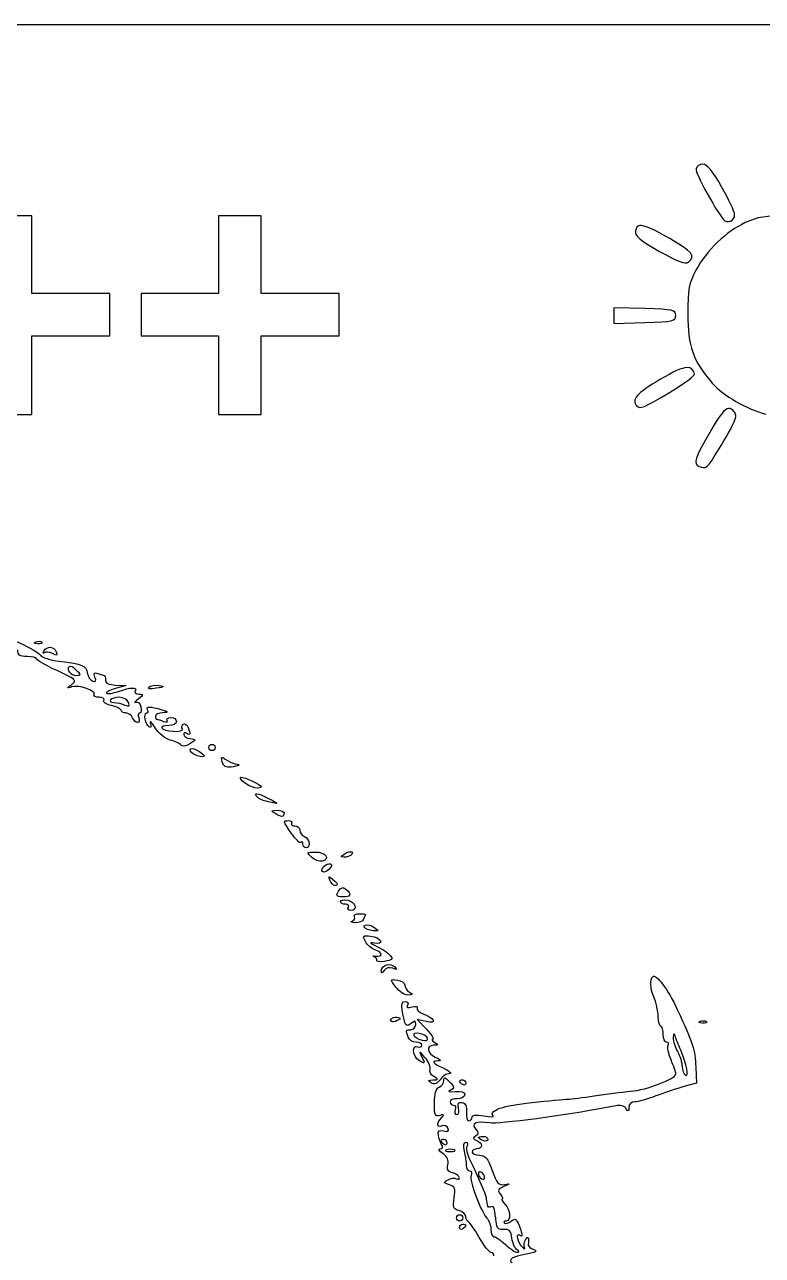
# Model space of a CAD drawing. Extents: x 100 to 384, y 603 to 745.
# Drawn here: x 277.6 to 319.8, y 674.3 to 744.8 of the extents above; entities that cross this region are included whole.
import ezdxf

# ---------------------------------------------------------------- set-up
doc = ezdxf.new("R2010")
doc.units = 0
doc.layers.add('Layer_1', color=7, linetype='CONTINUOUS')

msp = doc.modelspace()

# ---------------------------------------------------------------- linework, layer by layer
at = {"layer": 'Layer_1', "color": 7}
for points in [[(258.537064, 744.782706), (366.877106, 744.782706)], [(312.848135, 733.280777), (312.848022, 733.280805)], [(311.28942, 728.571336), (311.28942, 728.126025), (311.28942, 727.680713), (313.06629, 727.730518)], [(313.06629, 728.521529), (311.28942, 728.571336)], [(278.307513, 709.336454), (278.307258, 709.336879)], [(279.148808, 708.773641), (279.149686, 708.773641)], [(280.104395, 708.022349), (280.103715, 708.022327)], [(282.773412, 706.970466), (283.356839, 706.953742), (282.753711, 706.780091)], [(285.094942, 706.787889), (285.09429, 706.787861)], [(282.982343, 706.270482), (282.981419, 706.270575)], [(284.15588, 705.37072), (284.146696, 705.372894)], [(287.010737, 703.605594), (287.012948, 703.605858)], [(287.742501, 702.862217), (287.743606, 702.86214)], [(291.610205, 700.261359), (291.609921, 700.261359)], [(292.28332, 699.451033), (292.282696, 699.451033)], [(293.672778, 697.653011), (293.674167, 697.652915)], [(294.60549, 696.892158), (294.604299, 696.892113)], [(294.99086, 696.422951), (294.991115, 696.422917)], [(295.766929, 694.844229), (295.765824, 694.844195)], [(296.234589, 694.062139), (296.233824, 694.062162)], [(296.964482, 693.568276), (296.963206, 693.568417)], [(297.353367, 692.940472), (297.353962, 692.940586)], [(298.174224, 691.15371), (298.173827, 691.153311)], [(298.634683, 690.755706), (298.635449, 690.756245)], [(299.504409, 689.222985), (299.505487, 689.223027)], [(300.551216, 687.706379), (300.042454, 687.827843), (300.569754, 687.264883)], [(316.366809, 687.612557), (316.366554, 687.613011)], [(315.130195, 686.07271), (315.130479, 686.072665)], [(315.991049, 685.103134), (316.030734, 684.17676), (315.30702, 683.982587)], [(301.892797, 684.731744), (301.894554, 684.730905)], [(301.704123, 680.356616), (301.703726, 680.356616)], [(305.465499, 675.303528), (305.465641, 675.303783)]]:
    msp.add_lwpolyline(points, dxfattribs=at)
for points in [[(316.397339, 736.790485)], [(275.526726, 733.844665), (275.526726, 729.394472), (271.101433, 729.394472), (271.101433, 726.956972), (275.526726, 726.956972), (275.526726, 722.456972), (277.964223, 722.456972), (277.964223, 726.956972), (282.439324, 726.956972), (282.439324, 729.394472), (277.964223, 729.394472), (277.964223, 733.844665)], [(288.661975, 733.844665), (288.661975, 729.394472), (284.236696, 729.394472), (284.236696, 726.956972), (288.661975, 726.956972), (288.661975, 722.456972), (291.099487, 722.456972), (291.099487, 726.956972), (295.57457, 726.956972), (295.57457, 729.394472), (291.099487, 729.394472), (291.099487, 733.844665)], [(315.489118, 725.149329)], [(317.878299, 722.811444)], [(288.28715, 703.218472)], [(289.507039, 702.293553)], [(290.882806, 701.069734)], [(296.247912, 697.233954)], [(295.309644, 695.498525)], [(298.787386, 687.713417)], [(300.144756, 687.030426)], [(302.647266, 684.097829)], [(301.568797, 680.955829)], [(303.81429, 680.890946)], [(303.722192, 679.070707)], [(302.467833, 676.28795)], [(302.647266, 675.839154)]]:
    msp.add_lwpolyline(points, close=True, dxfattribs=at)
for points in [[(316.007688, 736.516553), (315.963184, 736.285275), (317.031931, 734.307557), (317.563342, 733.638135)], [(316.397339, 736.790465), (316.212236, 736.790465), (316.036687, 736.667186), (316.007688, 736.516553)], [(317.47252, 735.491169), (316.951002, 736.40918), (316.635109, 736.790485), (316.397339, 736.790485)], [(318.215197, 733.906208), (318.212362, 734.062793), (317.878639, 734.776316), (317.47252, 735.491169)], [(317.563342, 733.638135), (317.780476, 733.36462), (318.222397, 733.546406), (318.215197, 733.906208)], [(321.254759, 733.84183), (319.995156, 733.842411), (319.527298, 733.767222), (318.827509, 733.446326)], [(312.539046, 732.967299), (312.497943, 732.680408), (312.770636, 732.448922), (313.914557, 731.802745)], [(312.795298, 733.279306), (312.637408, 733.265133), (312.566258, 733.158096), (312.539046, 732.967299)], [(312.848022, 733.280805), (312.831014, 733.281347), (312.811739, 733.28082), (312.795298, 733.279306)], [(314.496085, 732.5337), (313.618762, 733.035677), (313.123493, 733.272647), (312.848135, 733.280777)], [(318.827509, 733.446326), (317.736113, 732.945849), (316.594743, 731.847124), (316.000375, 730.726112)], [(315.568346, 731.186048), (315.994677, 731.539877), (315.795118, 731.790465), (314.496085, 732.5337)], [(313.914557, 731.802745), (314.988917, 731.195949), (315.397304, 731.044103), (315.568346, 731.186048)], [(316.000375, 730.726112), (315.597203, 729.965687), (315.540879, 729.657244), (315.538923, 728.212436)], [(314.841685, 728.126022), (314.841685, 728.446867), (314.710441, 728.475814), (313.06629, 728.521529)], [(313.06629, 727.730518), (314.710583, 727.776269), (314.841685, 727.805211), (314.841685, 728.126022)], [(315.538923, 728.212436), (315.536683, 726.365299), (315.819553, 725.562309), (316.936403, 724.257363)], [(315.489118, 725.149329), (315.19165, 725.140542), (314.716139, 724.917399), (313.931991, 724.459388)], [(315.92418, 724.793372), (315.843959, 725.034175), (315.720369, 725.156243), (315.489118, 725.149329)], [(313.931991, 724.459388), (312.618387, 723.692072), (312.274772, 723.299746), (312.618047, 722.956456)], [(314.48863, 723.722573), (315.312888, 724.20768), (315.958762, 724.689578), (315.92418, 724.793372)], [(312.618047, 722.956456), (312.813921, 722.760582), (312.943833, 722.813363), (314.48863, 723.722573)], [(316.936403, 724.257363), (317.532019, 723.56152), (318.928309, 722.751506), (320.003773, 722.479037)], [(317.878299, 722.811436), (317.640756, 722.796412), (317.354797, 722.401044), (316.789909, 721.433018)], [(317.252806, 720.388585), (318.285128, 722.087972), (318.401631, 722.364038), (318.193228, 722.615145)], [(318.193228, 722.615145), (318.083811, 722.747041), (317.986299, 722.818247), (317.878299, 722.811444)], [(316.789909, 721.433018), (315.929792, 719.959037), (315.827575, 719.63337), (316.184939, 719.489177)], [(316.184939, 719.489177), (316.583943, 719.328169), (316.63423, 719.370292), (317.252806, 720.388585)], [(275.82717, 709.859293), (276.331708, 709.859293), (278.270776, 708.987725), (278.465006, 708.673629)], [(277.701267, 708.604702), (277.271365, 708.604702), (277.162656, 708.681889), (277.162656, 708.987121)], [(278.307258, 709.336879), (278.096927, 709.345667), (278.056392, 709.387988), (278.197841, 709.445333)], [(278.197841, 709.445333), (278.328801, 709.497122), (278.482439, 709.490886), (278.541938, 709.430876)], [(278.541938, 709.430876), (278.600615, 709.371292), (278.496584, 709.328659), (278.307513, 709.336454)], [(278.67613, 708.822822), (278.598745, 708.752353), (278.592792, 708.795326), (278.661957, 708.918803)], [(278.661957, 708.918803), (278.839973, 709.228451), (279.24819, 709.200397), (279.375012, 708.869622)], [(279.149686, 708.773641), (278.967135, 708.871153), (278.75431, 708.89332), (278.67613, 708.822822)], [(279.375012, 708.869622), (279.458351, 708.651609), (279.413847, 708.63205), (279.148808, 708.773641)], [(278.240134, 708.470056), (278.240134, 708.544125), (277.998622, 708.604702), (277.701267, 708.604702)], [(279.414272, 707.799648), (278.768653, 708.094318), (278.240247, 708.396001), (278.240134, 708.470056)], [(278.465006, 708.673629), (278.53814, 708.554347), (279.023488, 708.402977), (279.5422, 708.337154)], [(279.5422, 708.337154), (280.907053, 708.163929), (281.084786, 708.089547), (281.147233, 707.665516)], [(280.26682, 707.01247), (280.560489, 707.242218), (280.487923, 707.310312), (279.414272, 707.799648)], [(280.103715, 708.022327), (279.927116, 707.845615), (280.198675, 707.527349), (280.525567, 707.527349)], [(280.519897, 707.830841), (280.35322, 707.997858), (280.165992, 708.083946), (280.104395, 708.022349)], [(280.525567, 707.527349), (280.799677, 707.527349), (280.799393, 707.551444), (280.519897, 707.830841)], [(281.147233, 707.665516), (281.178697, 707.455695), (281.316745, 707.246566), (281.456578, 707.200676)], [(281.588956, 707.431048), (281.49853, 707.668081), (281.539633, 707.717982), (281.754499, 707.635057)], [(281.754499, 707.635057), (281.911255, 707.574793), (282.074247, 707.525271), (282.115604, 707.525271)], [(282.115604, 707.525271), (282.157841, 707.525271), (282.189872, 707.403977), (282.189872, 707.25598)], [(280.249812, 706.867364), (279.97145, 706.771638), (279.972584, 706.785925), (280.26682, 707.01247)], [(281.545699, 706.432757), (281.681195, 706.651194), (280.637875, 707.000862), (280.249812, 706.867364)], [(281.456578, 707.200676), (281.63516, 707.141687), (281.675129, 707.209464), (281.588956, 707.431048)], [(282.189872, 707.25598), (282.189872, 707.075186), (282.382061, 706.98136), (282.773412, 706.970466)], [(282.753711, 706.780091), (282.421973, 706.684649), (282.195655, 706.56137), (282.250817, 706.506208)], [(282.925718, 706.606243), (283.638614, 706.854756), (284.041672, 706.863458), (283.895518, 706.627502)], [(285.09429, 706.787861), (284.737635, 706.728759), (284.57005, 706.755093), (284.66966, 706.854759)], [(284.66966, 706.854759), (284.760085, 706.945184), (285.025294, 706.989121), (285.258784, 706.952384)], [(285.258784, 706.952384), (285.618217, 706.895776), (285.592932, 706.870576), (285.094942, 706.787889)], [(281.825762, 706.270728), (281.615431, 706.270728), (281.490565, 706.343635), (281.545699, 706.432757)], [(282.093636, 706.089084), (282.154581, 706.189827), (282.03751, 706.270728), (281.825762, 706.270728)], [(282.531787, 705.797325), (282.2259, 705.858469), (282.03116, 705.988125), (282.093636, 706.089084)], [(282.981419, 706.270575), (282.503186, 706.270575), (282.229671, 705.995048), (282.689082, 705.975928)], [(282.250817, 706.506208), (282.304392, 706.451074), (282.609683, 706.495436), (282.925718, 706.606243)], [(283.512433, 705.9812), (283.452622, 706.140224), (283.212771, 706.270482), (282.982343, 706.270482)], [(284.064463, 706.165398), (283.872274, 706.009946), (283.807928, 705.928195), (283.92103, 705.983839)], [(283.895518, 706.627502), (283.835707, 706.528743), (283.927266, 706.448013), (284.099329, 706.448013)], [(283.92103, 705.983839), (284.034416, 706.039483), (284.166227, 705.924312), (284.218526, 705.727786)], [(284.099329, 706.448013), (284.384211, 706.448013), (284.380809, 706.421367), (284.064463, 706.165398)], [(283.082332, 705.530103), (283.082332, 705.61656), (282.835151, 705.736749), (282.531787, 705.797325)], [(282.689082, 705.975928), (282.854341, 705.969125), (283.132363, 705.902312), (283.306354, 705.827619)], [(283.357293, 705.372894), (283.207056, 705.372894), (283.082332, 705.44359), (283.082332, 705.530103)], [(283.306354, 705.827619), (283.549283, 705.723021), (283.5972, 705.758114), (283.512433, 705.9812)], [(283.735672, 705.103603), (283.680113, 705.251826), (283.508901, 705.372894), (283.357293, 705.372894)], [(284.146696, 705.372894), (284.060806, 705.372894), (284.035294, 705.251599), (284.093688, 705.103603)], [(284.218526, 705.727786), (284.268983, 705.531487), (284.241203, 705.37072), (284.15588, 705.37072)], [(284.715213, 704.552862), (284.484472, 704.695558), (284.342315, 705.372905), (284.543717, 705.372905)], [(284.604378, 705.552395), (284.475118, 705.758842), (284.767087, 705.758842), (285.412309, 705.552395)], [(284.543717, 705.372905), (284.638961, 705.372905), (284.668157, 705.453721), (284.604378, 705.552395)], [(285.457096, 705.390792), (285.23486, 705.380871), (285.053159, 705.292089), (285.053159, 705.193359)], [(285.412309, 705.552395), (285.842891, 705.414433), (285.844706, 705.40797), (285.457096, 705.390792)], [(284.018287, 704.834311), (283.918791, 704.834311), (283.792082, 704.955606), (283.735672, 705.103603)], [(284.093688, 705.103603), (284.149247, 704.955379), (284.116365, 704.834311), (284.018287, 704.834311)], [(285.030425, 704.524884), (284.824913, 704.843167), (284.705858, 704.957984), (284.764252, 704.780116)], [(284.764252, 704.780116), (284.821795, 704.602298), (284.801102, 704.499939), (284.715213, 704.552862)], [(285.053159, 705.193359), (285.053159, 705.094628), (285.087458, 705.013869), (285.127427, 705.013869)], [(285.127427, 705.013869), (285.169663, 705.013869), (285.344561, 704.959812), (285.515915, 704.89351)], [(285.832488, 704.654493), (285.159175, 704.654493), (285.351024, 704.373012), (286.056425, 704.325501)], [(285.515915, 704.89351), (285.697332, 704.824004), (285.784923, 704.845434), (285.724261, 704.944675)], [(285.724261, 704.944675), (285.667002, 705.039126), (285.761112, 705.116228), (285.935443, 705.116228)], [(286.251307, 704.885403), (286.251307, 704.758467), (286.06252, 704.654493), (285.832488, 704.654493)], [(285.935443, 705.116228), (286.109206, 705.116228), (286.251307, 705.012282), (286.251307, 704.885403)], [(286.592088, 704.456036), (286.533694, 704.551507), (286.557789, 704.675353), (286.64708, 704.73094)], [(286.64708, 704.73094), (286.737222, 704.786556), (286.860246, 704.704294), (286.919206, 704.549098)], [(285.902362, 703.82399), (285.622583, 703.892305), (285.238998, 704.20091), (285.030425, 704.524884)], [(286.056425, 704.325501), (286.434935, 704.299139), (286.655301, 704.353564), (286.592088, 704.456036)], [(286.849474, 704.205731), (286.750261, 704.266733), (286.670041, 704.236884), (286.670041, 704.138919)], [(286.670041, 704.138919), (286.670041, 704.041265), (286.83445, 703.935391), (287.036249, 703.903955)], [(286.919206, 704.549098), (287.070009, 704.153429), (287.054702, 704.077727), (286.849474, 704.205731)], [(286.51218, 703.533319), (286.452935, 703.625984), (286.176954, 703.756633), (285.902362, 703.82399)], [(287.012948, 703.605858), (286.783058, 703.463644), (286.577461, 703.43388), (286.51218, 703.533319)], [(287.743606, 702.86214), (287.380233, 702.866109), (286.924847, 703.172735), (287.068876, 703.316784)], [(287.036249, 703.903955), (287.396646, 703.847432), (287.39622, 703.842868), (287.010737, 703.605594)], [(287.068876, 703.316784), (287.132655, 703.381612), (287.371587, 703.304878), (287.597367, 703.147073)], [(288.107717, 703.397934), (288.107717, 703.496693), (288.187654, 703.577424), (288.28715, 703.577424)], [(288.28715, 703.218472), (288.187937, 703.218472), (288.107717, 703.29926), (288.107717, 703.397934)], [(288.28715, 703.577424), (288.386362, 703.577424), (288.466583, 703.496608), (288.466583, 703.397934)], [(288.466583, 703.397934), (288.466583, 703.299175), (288.386079, 703.218472), (288.28715, 703.218472)], [(287.597367, 703.147073), (287.862123, 702.961688), (287.914025, 702.860409), (287.742501, 702.862217)], [(288.923528, 702.451868), (288.772157, 702.848718), (288.803055, 702.919888), (289.050803, 702.721188)], [(289.050803, 702.721188), (289.175811, 702.620926), (289.436825, 702.50618), (289.634315, 702.465758)], [(289.507039, 702.293581), (289.180602, 702.226684), (288.990085, 702.278274), (288.923528, 702.451868)], [(289.634315, 702.465758), (289.932775, 702.405011), (289.911543, 702.375928), (289.507039, 702.293553)], [(289.90423, 701.663536), (289.90423, 701.786758), (290.794592, 701.43787), (291.062239, 701.209539)], [(290.88275, 701.069811), (290.531282, 701.07548), (289.90423, 701.456), (289.90423, 701.663536)], [(291.062239, 701.209539), (291.159468, 701.126824), (291.084917, 701.066588), (290.882806, 701.069734)], [(290.903669, 700.535186), (290.587833, 700.844037), (290.889496, 700.819498), (291.520063, 700.485409)], [(291.609921, 700.261359), (291.313587, 700.321822), (290.99588, 700.445186), (290.903669, 700.535186)], [(291.520063, 700.485409), (292.145017, 700.153149), (292.145471, 700.151902), (291.610205, 700.261359)], [(291.878759, 699.627801), (291.659924, 699.768456), (291.686287, 699.802472), (292.013688, 699.804485)], [(292.013688, 699.804485), (292.235641, 699.806407), (292.417682, 699.726504), (292.417682, 699.627801)], [(292.282696, 699.451033), (292.209279, 699.452955), (292.027011, 699.532075), (291.878759, 699.627801)], [(292.417682, 699.627801), (292.417682, 699.529042), (292.358438, 699.449587), (292.28332, 699.451033)], [(292.843077, 698.476473), (292.340466, 699.217081), (292.342309, 699.208883), (292.678384, 699.208883)], [(292.678384, 699.208883), (292.820683, 699.208883), (292.898636, 699.141475), (292.846479, 699.059327)], [(292.846479, 699.059327), (292.796872, 698.977009), (292.880211, 698.909686), (293.034132, 698.909686)], [(293.381631, 697.959794), (293.321537, 697.898225), (293.077701, 698.130666), (292.843077, 698.476473)], [(293.034132, 698.909686), (293.187203, 698.909686), (293.314195, 698.797037), (293.314195, 698.659671)], [(293.314195, 698.659671), (293.314195, 698.52202), (293.436369, 698.363065), (293.583203, 698.30623)], [(293.583203, 698.30623), (293.88223, 698.191625), (293.956072, 697.653011), (293.672778, 697.653011)], [(293.494734, 697.862395), (293.494734, 697.977539), (293.445128, 698.021362), (293.381631, 697.959794)], [(293.674167, 697.652915), (293.574954, 697.652915), (293.494734, 697.747252), (293.494734, 697.862395)], [(293.988416, 697.113839), (293.691827, 697.39702), (293.703591, 697.41358), (294.2064, 697.41358)], [(294.604299, 696.892113), (294.438756, 696.849168), (294.161159, 696.949033), (293.988416, 697.113839)], [(294.2064, 697.41358), (294.78702, 697.41358), (295.090243, 697.017504), (294.60549, 696.892158)], [(295.843975, 697.11986), (295.612101, 697.124679), (295.61777, 697.159431), (295.887345, 697.315734)], [(296.247997, 697.234011), (296.183367, 697.168077), (296.000816, 697.116798), (295.843975, 697.11986)], [(295.887345, 697.315734), (296.219764, 697.509142), (296.466945, 697.453072), (296.247912, 697.233954)], [(294.61697, 696.291304), (294.467868, 696.441484), (294.853946, 696.812077), (295.077033, 696.730578)], [(294.991115, 696.422917), (294.847398, 696.289575), (294.67783, 696.230189), (294.61697, 696.291304)], [(295.077033, 696.730578), (295.175112, 696.694776), (295.135427, 696.556559), (294.99086, 696.422951)], [(295.036101, 695.793146), (294.941707, 696.039591), (294.968636, 696.050816), (295.195691, 695.861008)], [(295.309644, 695.498468), (295.22177, 695.498468), (295.097613, 695.630959), (295.036101, 695.793146)], [(295.195691, 695.861008), (295.507191, 695.602573), (295.539647, 695.498525), (295.309644, 695.498525)], [(295.765824, 694.844195), (295.415433, 694.866589), (295.375975, 694.921893), (295.535367, 695.175171)], [(295.535367, 695.175171), (295.675115, 695.399902), (295.78595, 695.429637), (295.957701, 695.287848)], [(295.957701, 695.287848), (296.311833, 694.993955), (296.235213, 694.815545), (295.766929, 694.844229)], [(295.647619, 694.575799), (295.647619, 694.660952), (295.836406, 694.694458), (296.066494, 694.650407)], [(295.927398, 694.421141), (295.774328, 694.421141), (295.647619, 694.490647), (295.647619, 694.575799)], [(296.095493, 694.241651), (296.155304, 694.34041), (296.078485, 694.421141), (295.927398, 694.421141)], [(296.233824, 694.062162), (296.096343, 694.062162), (296.032847, 694.142949), (296.095493, 694.241651)], [(296.066494, 694.650407), (296.512441, 694.565028), (296.656894, 694.062139), (296.234589, 694.062139)], [(296.483613, 693.358115), (296.26903, 693.365769), (296.196009, 693.413135), (296.320904, 693.46311)], [(296.320904, 693.46311), (296.446195, 693.513142), (296.50062, 693.628002), (296.446195, 693.718313)], [(296.446195, 693.718313), (296.391487, 693.808597), (296.510258, 693.882524), (296.714353, 693.882524)], [(296.963206, 693.568417), (296.913883, 693.445139), (296.6976, 693.35032), (296.483613, 693.358115)], [(296.714353, 693.882524), (296.918164, 693.882524), (297.077641, 693.861548), (297.069931, 693.837567)], [(297.069931, 693.837567), (297.064261, 693.812055), (297.016356, 693.691668), (296.964482, 693.568276)], [(297.353962, 692.940586), (297.109049, 692.987556), (296.951698, 693.09788), (297.005868, 693.185499)], [(297.005868, 693.185499), (297.060576, 693.275783), (297.25475, 693.264132), (297.45258, 693.15857)], [(297.45258, 693.15857), (297.922025, 692.90742), (297.890617, 692.837935), (297.353367, 692.940472)], [(297.069647, 692.292427), (296.89645, 692.616566), (296.927065, 692.646766), (297.370205, 692.594467)], [(297.621723, 691.818273), (297.423581, 691.881004), (297.175663, 692.094368), (297.069647, 692.292427)], [(297.58731, 692.193421), (297.279751, 692.250993), (297.314901, 692.20476), (297.723657, 692.012543)], [(297.370205, 692.594467), (297.64148, 692.562464), (297.894614, 692.441765), (297.932457, 692.326083)], [(297.932457, 692.326083), (297.976961, 692.192911), (297.849969, 692.144155), (297.58731, 692.193421)], [(297.723657, 692.012543), (298.026652, 691.870499), (298.372082, 691.636657), (298.49125, 691.493088)], [(297.57892, 691.419597), (297.453061, 691.462202), (297.493597, 691.476063), (297.66651, 691.450183)], [(297.722636, 691.208473), (297.767424, 691.28189), (297.699959, 691.376766), (297.57892, 691.419597)], [(297.66651, 691.450183), (298.099247, 691.385156), (298.063446, 691.678032), (297.621723, 691.818273)], [(298.49125, 691.493088), (298.670967, 691.276294), (298.618526, 691.21878), (298.174224, 691.15371)], [(298.173827, 691.153311), (297.880214, 691.110224), (297.677254, 691.134318), (297.722636, 691.208473)], [(297.983679, 690.611111), (297.981014, 690.939326), (298.504205, 691.096844), (298.756006, 690.842985)], [(298.144403, 690.632371), (298.024498, 690.445057), (297.985946, 690.439728), (297.983679, 690.611111)], [(298.635449, 690.756245), (298.428236, 690.834793), (298.242964, 690.787908), (298.144403, 690.632371)], [(298.756006, 690.842985), (298.919565, 690.67764), (298.892636, 690.657712), (298.634683, 690.755706)], [(298.812501, 689.684199), (298.47926, 690.141512), (298.479487, 690.142348), (298.901509, 690.08252)], [(298.901509, 690.08252), (299.133666, 690.049553), (299.32526, 689.918564), (299.32526, 689.791589)], [(313.588488, 689.123197), (313.373622, 689.620518), (313.34726, 690.095157), (313.521024, 690.27412)], [(313.521024, 690.27412), (313.709528, 690.468009), (314.413767, 689.536131), (314.933839, 688.405042)], [(299.505487, 689.223027), (299.307345, 689.224949), (298.996186, 689.432196), (298.812501, 689.684199)], [(299.32526, 689.791589), (299.32526, 689.664569), (299.447433, 689.484013), (299.594268, 689.390371)], [(299.594268, 689.390371), (299.815937, 689.250169), (299.800913, 689.220774), (299.504409, 689.222985)], [(299.183896, 688.362409), (299.129754, 688.706569), (299.1816, 688.856142), (299.359361, 688.856142)], [(299.359361, 688.856142), (299.505912, 688.856142), (299.560904, 688.76858), (299.487487, 688.648334)], [(299.487487, 688.648334), (299.399613, 688.506007), (299.481817, 688.472331), (299.745723, 688.541922)], [(299.745723, 688.541922), (299.959739, 688.597622), (300.08778, 688.569985), (300.032334, 688.48007)], [(300.032334, 688.48007), (299.978192, 688.390353), (300.130696, 688.241166), (300.373767, 688.14881)], [(313.841055, 688.00161), (313.826882, 688.322245), (313.714063, 688.826954), (313.588488, 689.123197)], [(298.517811, 687.783886), (298.517811, 687.879414), (298.639984, 687.957849), (298.787386, 687.957849)], [(298.787386, 687.713417), (298.640268, 687.656497), (298.517811, 687.687622), (298.517811, 687.783886)], [(298.787386, 687.957849), (298.934504, 687.957849), (299.056394, 687.926015), (299.056394, 687.887379)], [(299.056394, 687.887379), (299.056394, 687.848545), (298.93422, 687.770365), (298.787386, 687.713417)], [(299.685118, 687.601142), (299.390003, 687.356229), (299.331411, 687.445209), (299.183896, 688.362409)], [(299.952709, 687.531779), (299.952709, 687.769379), (299.903669, 687.782049), (299.685118, 687.601142)], [(300.373767, 688.14881), (301.038463, 687.89613), (301.174498, 687.557886), (300.551216, 687.706379)], [(313.99611, 687.418109), (313.922693, 687.418109), (313.852961, 687.680966), (313.841055, 688.00161)], [(314.933839, 688.405042), (315.839622, 686.435482), (315.949861, 686.091127), (315.991049, 685.103134)], [(316.366554, 687.613011), (316.156224, 687.621798), (316.115688, 687.664091), (316.257137, 687.721493)], [(316.257137, 687.721493), (316.388098, 687.773282), (316.54165, 687.767046), (316.601235, 687.707036)], [(299.523543, 686.806356), (299.370472, 687.207643), (299.382661, 687.240507), (299.683134, 687.240507)], [(300.144784, 687.030401), (299.648154, 687.103138), (299.79428, 686.784807), (300.320816, 686.647154)], [(299.683134, 687.240507), (299.830252, 687.240507), (299.952709, 687.37161), (299.952709, 687.531779)], [(300.623698, 686.760171), (300.584863, 686.875796), (300.370847, 686.997516), (300.144756, 687.030426)], [(300.569754, 687.264883), (300.85971, 686.955257), (301.021398, 686.700677), (300.928791, 686.699169)], [(314.131606, 686.968747), (314.131606, 687.215701), (314.072362, 687.417826), (313.99611, 687.418109)], [(314.80251, 686.88059), (314.734762, 687.070114), (314.702164, 687.043582), (314.696778, 686.790873)], [(316.601235, 687.707036), (316.659912, 687.647424), (316.555313, 687.604819), (316.366809, 687.612557)], [(299.972409, 686.522353), (299.785606, 686.522353), (299.583496, 686.650139), (299.523543, 686.806356)], [(300.157143, 685.47132), (299.768769, 685.713852), (299.702296, 686.40842), (300.082025, 686.262926)], [(300.312198, 686.348362), (300.312198, 686.443918), (300.160261, 686.522353), (299.972409, 686.522353)], [(300.082025, 686.262926), (300.209868, 686.214057), (300.312198, 686.252154), (300.312198, 686.348362)], [(300.320816, 686.647154), (300.556942, 686.585132), (300.667833, 686.625043), (300.623698, 686.760171)], [(300.985483, 686.345689), (300.537694, 686.341721), (300.596542, 685.895227), (301.074491, 685.664371)], [(300.928791, 686.699169), (300.835814, 686.697248), (300.882019, 686.618127), (301.030554, 686.522401)], [(301.030554, 686.522401), (301.260444, 686.373582), (301.254775, 686.347872), (300.985483, 686.345689)], [(314.322094, 686.519895), (314.216929, 686.519895), (314.131606, 686.721977), (314.131606, 686.968747)], [(314.405717, 686.348286), (314.462976, 686.442764), (314.428394, 686.519895), (314.322094, 686.519895)], [(314.573811, 685.518452), (314.423575, 685.880464), (314.346756, 686.253881), (314.405717, 686.348286)], [(314.696778, 686.790873), (314.694255, 686.593412), (314.805345, 686.229817), (314.945093, 685.982954)], [(315.130479, 686.072665), (315.002353, 686.368911), (314.855802, 686.732474), (314.80251, 686.88059)], [(300.488797, 685.639046), (300.116409, 686.067154), (300.114198, 686.067418), (300.311915, 685.661156)], [(300.311915, 685.661156), (300.497868, 685.278357), (300.487096, 685.264816), (300.157143, 685.47132)], [(300.77572, 684.97052), (300.824476, 685.099837), (300.696917, 685.40059), (300.488797, 685.639046)], [(301.074491, 685.664371), (301.453512, 685.481479), (301.456318, 685.467986), (301.119562, 685.442786)], [(314.945093, 685.982954), (315.085975, 685.735999), (315.20418, 685.357092), (315.207865, 685.140735)], [(315.401754, 684.631967), (315.623424, 684.495649), (315.478006, 685.259921), (315.130195, 686.07271)], [(300.99342, 684.556747), (300.825326, 684.655053), (300.726964, 684.841294), (300.77572, 684.97052)], [(301.119562, 685.442786), (300.861893, 685.423227), (300.963373, 685.320358), (301.478655, 685.076281)], [(301.478655, 685.076281), (301.873606, 684.889478), (302.059984, 684.734318), (301.892797, 684.731744)], [(314.848772, 684.707111), (314.848772, 684.791385), (314.724047, 685.156428), (314.573811, 685.518452)], [(315.207865, 685.140735), (315.210501, 684.924423), (315.29829, 684.695452), (315.401754, 684.631967)], [(300.843468, 684.19669), (300.632854, 684.329153), (300.65298, 684.363339), (300.942397, 684.369831)], [(301.347298, 684.378986), (301.176369, 684.134357), (301.027096, 684.080493), (300.843468, 684.19669)], [(300.942397, 684.369831), (301.266907, 684.377484), (301.271981, 684.395909), (300.99342, 684.556747)], [(301.292447, 683.94147), (301.439565, 683.998362), (301.561455, 684.171587), (301.561455, 684.326319)], [(301.894554, 684.730905), (301.72731, 684.728989), (301.481093, 684.570039), (301.347298, 684.378986)], [(301.561455, 684.326319), (301.561455, 684.558788), (301.618148, 684.547761), (301.893789, 684.262142)], [(301.893789, 684.262142), (302.191909, 683.952021), (302.196557, 683.902565), (301.93886, 683.780528)], [(302.467833, 684.287977), (302.467833, 684.331461), (302.54777, 684.367064), (302.647266, 684.367064)], [(302.647266, 684.097829), (302.548054, 684.158831), (302.467833, 684.244466), (302.467833, 684.287977)], [(302.647266, 684.367064), (302.746479, 684.367064), (302.826699, 684.281571), (302.826699, 684.176916)], [(312.254731, 683.714832), (313.174261, 683.786293), (314.848772, 684.426841), (314.848772, 684.707111)], [(301.023439, 683.030214), (301.023439, 683.58274), (301.108479, 683.870786), (301.292447, 683.94147)], [(301.93886, 683.780528), (301.756309, 683.694326), (301.854104, 683.664987), (302.205317, 683.700137)], [(302.205317, 683.700137), (302.568831, 683.736647), (302.758923, 683.674625), (302.758923, 683.522036)], [(302.758923, 683.522036), (302.758923, 683.393372), (302.570135, 683.288263), (302.339991, 683.288263)], [(302.826699, 684.176916), (302.826699, 684.072488), (302.746479, 684.036799), (302.647266, 684.097829)], [(310.180876, 683.457134), (310.822724, 683.560174), (311.755861, 683.676082), (312.254731, 683.714832)], [(315.30702, 683.982587), (314.909008, 683.875919), (314.188838, 683.635501), (313.706636, 683.448551)], [(301.337603, 682.332849), (301.068879, 682.238115), (301.023439, 682.338518), (301.023439, 683.030214)], [(302.339991, 683.288263), (302.109534, 683.288263), (301.921115, 683.207447), (301.921115, 683.108773)], [(301.921115, 683.108773), (301.921115, 683.010014), (302.010406, 682.929283), (302.120391, 682.929283)], [(302.120391, 682.929283), (302.230942, 682.929283), (302.271477, 682.807989), (302.215918, 682.659992)], [(302.406123, 682.760225), (302.334406, 683.037425), (302.383446, 683.114352), (302.609934, 683.068042)], [(302.609934, 683.068042), (302.819414, 683.025211), (302.894107, 682.857428), (302.857682, 682.518986)], [(304.391934, 682.313732), (304.104104, 682.603739), (304.974624, 682.904186), (306.596665, 683.074712)], [(306.596665, 683.074712), (307.531191, 683.172904), (308.457298, 683.25715), (308.654816, 683.261629)], [(308.654816, 683.261629), (308.852957, 683.266448), (309.539083, 683.35435), (310.180876, 683.457134)], [(311.994737, 682.732786), (311.861792, 682.942975), (311.658435, 682.949948), (310.785534, 682.774654)], [(312.156879, 682.794439), (312.154554, 682.541107), (312.12258, 682.529145), (311.994737, 682.732786)], [(312.49474, 683.108631), (312.295748, 683.108631), (312.158494, 682.98042), (312.156879, 682.794439)], [(313.706636, 683.448551), (313.22435, 683.261719), (312.678964, 683.108631), (312.49474, 683.108631)], [(301.459209, 681.731643), (301.144564, 681.61083), (301.127613, 681.87655), (301.427745, 682.201548)], [(301.427745, 682.201548), (301.611146, 682.398952), (301.594139, 682.423104), (301.337603, 682.332849)], [(302.215918, 682.659992), (302.160359, 682.511769), (302.19891, 682.390701), (302.307761, 682.390701)], [(302.307761, 682.390701), (302.416894, 682.390701), (302.458564, 682.554883), (302.406123, 682.760225)], [(302.857682, 682.518986), (302.829335, 682.250913), (302.890564, 682.031628), (302.992611, 682.031628)], [(302.992611, 682.031628), (303.096076, 682.031628), (303.178847, 682.121344), (303.178847, 682.231158)], [(303.178847, 682.231158), (303.178847, 682.364302), (303.403068, 682.388935), (303.852189, 682.304944)], [(303.852189, 682.304944), (304.222479, 682.235892), (304.465351, 682.239691), (304.391934, 682.313732)], [(310.785534, 682.774654), (308.638063, 682.343677), (304.691386, 681.822825), (304.17069, 681.901668)], [(301.252961, 681.200118), (301.212709, 681.453848), (301.286126, 681.513602), (301.548643, 681.444833)], [(301.804894, 681.591583), (301.755572, 681.72243), (301.598249, 681.785444), (301.459209, 681.731643)], [(301.548643, 681.444833), (301.785619, 681.382613), (301.867682, 681.428392), (301.804894, 681.591583)], [(304.17069, 681.901668), (303.398702, 682.018597), (303.108633, 681.888061), (303.388639, 681.551283)], [(303.388639, 681.551283), (303.563254, 681.340867), (303.561553, 681.256488), (303.38297, 681.144883)], [(301.445717, 680.639995), (301.369748, 680.763302), (301.282724, 681.015484), (301.252961, 681.200118)], [(301.568797, 680.955857), (301.469584, 680.955857), (301.389364, 680.920197), (301.389364, 680.876714)], [(301.389364, 680.876714), (301.389364, 680.83323), (301.469301, 680.747539), (301.568797, 680.686566)], [(301.74823, 680.765681), (301.74823, 680.870251), (301.668009, 680.955829), (301.568797, 680.955829)], [(301.568797, 680.686566), (301.668009, 680.625621), (301.74823, 680.660487), (301.74823, 680.765681)], [(302.818082, 680.775996), (302.678617, 680.775996), (302.648287, 680.609035), (302.727657, 680.282271)], [(302.908224, 680.581227), (302.97342, 680.688292), (302.933735, 680.775996), (302.818082, 680.775996)], [(303.38297, 681.144883), (303.207789, 681.036712), (303.221395, 680.978631), (303.438246, 680.895009)], [(303.438246, 680.895009), (303.799039, 680.756479), (303.809726, 680.415551), (303.455254, 680.415551)], [(303.544715, 681.064965), (303.544715, 681.103772), (303.666888, 681.135435), (303.81429, 681.135435)], [(303.81429, 680.891003), (303.667172, 680.947894), (303.544715, 681.026074), (303.544715, 681.064965)], [(303.81429, 681.135435), (303.961408, 681.135435), (304.083298, 681.057227), (304.083298, 680.961416)], [(304.083298, 680.961416), (304.083298, 680.865775), (303.961124, 680.834027), (303.81429, 680.890946)], [(301.506945, 680.147674), (301.29548, 680.295132), (301.227732, 680.415633), (301.355575, 680.415633)], [(301.355575, 680.415633), (301.494189, 680.415633), (301.530472, 680.504357), (301.445717, 680.639995)], [(301.792337, 679.508674), (301.856683, 679.758803), (301.763991, 679.966943), (301.506945, 680.147674)], [(301.703726, 680.356616), (301.579285, 680.306698), (301.681049, 680.266134), (301.92823, 680.266134)], [(302.153017, 680.356616), (302.028576, 680.406477), (301.8276, 680.406477), (301.704123, 680.356616)], [(301.92823, 680.266134), (302.174561, 680.266134), (302.276126, 680.306953), (302.153017, 680.356616)], [(302.727657, 680.282271), (302.793137, 680.010712), (302.84983, 679.647152), (302.850113, 679.474355)], [(303.056192, 679.8182), (302.908791, 680.130711), (302.839909, 680.474078), (302.908224, 680.581227)], [(303.455254, 680.415551), (303.308135, 680.415551), (303.186246, 680.334735), (303.186246, 680.236061)], [(303.186246, 680.236061), (303.186246, 680.137302), (303.372198, 680.056543), (303.599622, 680.056543)], [(303.599622, 680.056543), (303.931729, 680.056543), (304.075106, 679.883856), (304.328721, 679.178531)], [(302.078126, 679.037545), (301.796362, 679.111245), (301.720904, 679.235431), (301.792337, 679.508674)], [(302.850113, 679.474355), (302.852353, 679.301498), (302.93572, 679.160157), (303.039184, 679.160157)], [(303.997578, 677.634137), (303.965546, 677.813712), (303.562772, 678.750021), (303.056192, 679.8182)], [(301.880268, 678.364126), (301.544391, 678.470596), (301.536369, 678.50121), (301.804866, 678.651239)], [(301.804866, 678.651239), (301.969559, 678.743563), (302.18502, 678.769586), (302.282901, 678.709094)], [(302.460917, 678.768253), (302.460917, 678.861371), (302.288854, 678.982354), (302.078126, 679.037545)], [(302.282901, 678.709094), (302.381263, 678.648631), (302.460917, 678.675192), (302.460917, 678.768253)], [(303.125074, 678.896252), (303.013956, 678.609261), (303.641773, 676.910673), (304.026775, 676.452954)], [(303.039184, 679.160157), (303.143216, 679.160157), (303.180066, 679.041329), (303.125074, 678.896252)], [(303.722192, 679.070707), (303.62298, 679.131652), (303.542759, 679.101038), (303.542759, 679.00225)], [(303.542759, 679.00225), (303.542759, 678.903491), (303.622696, 678.772672), (303.722192, 678.711764)], [(303.901625, 678.780221), (303.901625, 678.87898), (303.821405, 679.009771), (303.722192, 679.070707)], [(303.722192, 678.711764), (303.821688, 678.650763), (303.901625, 678.681462), (303.901625, 678.780221)], [(304.328721, 679.178531), (304.595178, 678.438587), (304.706268, 678.312332), (305.037553, 678.37568)], [(302.153811, 677.614363), (302.239134, 678.145073), (302.196898, 678.263746), (301.880268, 678.364126)], [(305.005238, 678.264364), (304.654592, 678.110329), (304.619386, 678.031554), (304.801994, 677.810452)], [(305.037553, 678.37568), (305.399254, 678.444704), (305.396674, 678.435803), (305.005238, 678.264364)], [(302.435575, 676.883367), (302.107776, 676.969087), (302.066391, 677.076463), (302.153811, 677.614363)], [(304.055121, 677.21959), (304.038113, 677.348935), (304.012602, 677.535389), (303.997578, 677.634137)], [(304.262617, 677.095631), (304.163405, 677.034686), (304.070428, 677.090812), (304.055121, 677.21959)], [(304.465578, 676.926799), (304.44857, 677.080777), (304.361546, 677.156859), (304.262617, 677.095631)], [(304.801994, 677.810452), (304.925301, 677.663277), (304.967537, 677.542946), (304.900072, 677.542946)], [(304.900072, 677.542946), (304.832608, 677.542946), (304.902312, 677.416011), (305.057112, 677.260814)], [(305.057112, 677.260814), (305.386186, 676.93163), (305.434431, 676.286178), (305.129112, 676.286178)], [(302.2884, 676.467439), (302.2884, 676.566198), (302.368904, 676.646929), (302.467833, 676.646929)], [(302.467833, 676.28795), (302.36862, 676.28795), (302.2884, 676.368737), (302.2884, 676.467439)], [(302.819811, 676.549474), (302.819811, 676.677912), (302.646898, 676.82812), (302.435575, 676.883367)], [(302.467833, 676.646929), (302.567046, 676.646929), (302.647266, 676.566113), (302.647266, 676.467439)], [(302.647266, 676.467439), (302.647266, 676.368709), (302.567329, 676.28795), (302.467833, 676.28795)], [(302.960409, 676.256247), (302.883591, 676.2891), (302.819811, 676.421223), (302.819811, 676.549474)], [(304.026775, 676.452954), (304.158302, 676.29702), (304.264318, 675.994093), (304.264318, 675.7797)], [(304.531909, 676.46736), (304.506397, 676.566119), (304.478334, 676.772855), (304.465578, 676.926799)], [(304.598239, 676.020631), (304.581231, 676.167664), (304.555436, 676.368626), (304.531909, 676.46736)], [(305.420343, 676.280112), (305.647115, 676.468077), (305.720901, 676.426635), (305.873546, 676.024625)], [(302.467833, 675.918241), (302.467833, 676.022754), (302.54777, 676.108389), (302.647266, 676.108389)], [(302.647266, 675.839098), (302.548054, 675.778153), (302.467833, 675.813019), (302.467833, 675.918241)], [(302.647266, 676.108389), (302.746479, 676.108389), (302.826699, 676.072729), (302.826699, 676.029302)], [(302.826699, 676.029302), (302.826699, 675.985819), (302.746479, 675.900128), (302.647266, 675.839154)], [(303.596419, 675.343593), (303.324293, 675.812639), (303.038107, 676.223317), (302.960409, 676.256247)], [(304.264318, 675.7797), (304.264318, 675.565373), (304.340287, 675.389863), (304.434113, 675.389863)], [(305.005209, 675.796269), (304.774186, 675.769623), (304.611846, 675.85917), (304.598239, 676.020631)], [(305.129112, 676.286178), (305.012891, 676.286178), (304.972072, 676.234304), (305.034435, 676.170836)], [(305.465641, 675.303783), (305.406964, 675.725355), (305.308602, 675.829947), (305.005209, 675.796269)], [(305.034435, 676.170836), (305.096513, 676.10734), (305.270561, 676.15638), (305.420343, 676.280112)], [(305.873546, 676.024625), (306.098617, 675.433454), (306.102019, 675.339157), (305.893389, 675.468448)], [(304.262986, 674.49079), (304.168025, 674.49079), (303.86846, 674.874556), (303.596419, 675.343593)], [(304.434113, 675.389863), (304.52794, 675.389863), (304.822403, 675.187781), (305.088746, 674.941025)], [(305.754265, 674.63301), (305.63606, 674.707504), (305.507934, 675.009128), (305.465499, 675.303528)], [(305.893389, 675.468448), (305.644507, 675.622851), (305.775468, 675.056339), (306.048728, 674.803111)], [(306.185074, 674.768642), (306.128665, 674.872191), (306.153609, 675.074078), (306.244035, 675.217474)], [(306.244035, 675.217474), (306.396255, 675.459723), (306.449263, 675.356995), (306.400507, 674.90172)], [(304.434765, 674.287971), (304.434765, 674.399543), (304.35823, 674.49079), (304.262986, 674.49079)], [(305.088746, 674.941025), (305.355487, 674.694071), (305.66228, 674.49342), (305.771272, 674.494934)], [(306.275216, 674.395027), (305.482337, 674.259644), (305.196066, 674.060159), (305.513178, 673.864155)], [(305.771272, 674.494934), (305.903934, 674.49685), (305.899965, 674.542811), (305.754265, 674.63301)], [(306.048728, 674.803111), (306.180822, 674.680711), (306.242334, 674.665092), (306.185074, 674.768642)], [(306.714728, 674.650089), (306.953121, 674.559493), (306.836901, 674.490951), (306.275216, 674.395027)], [(306.400507, 674.90172), (306.394838, 674.831648), (306.534869, 674.718205), (306.714728, 674.650089)]]:
    msp.add_open_spline(points, degree=3, dxfattribs=at)

doc.saveas('drawing.dxf')
